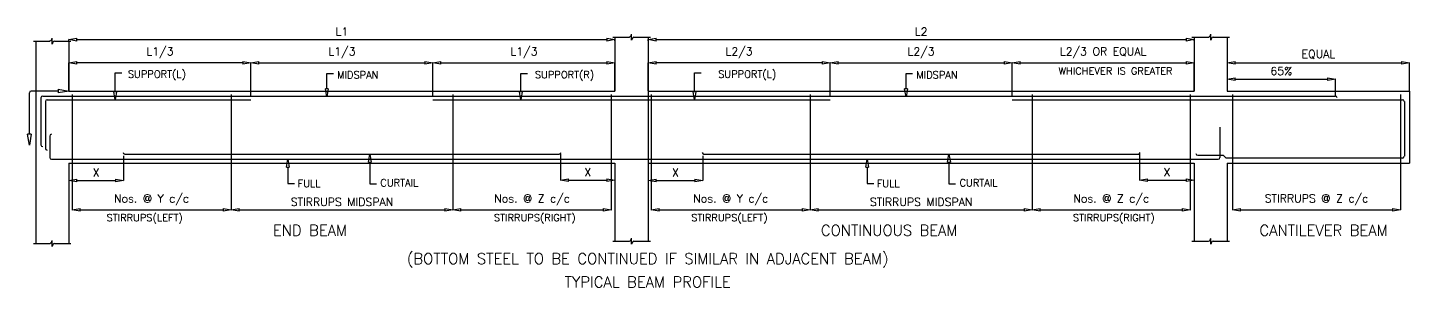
# Model space of a CAD drawing. Header units: millimetres. Extents: x 331487 to 517269, y 198509 to 399936.
# Drawn here: x 374005 to 391268, y 324232 to 327476 of the extents above; entities that cross this region are included whole.
import ezdxf
from ezdxf.enums import TextEntityAlignment as Align

# ---------------------------------------------------------------- set-up
doc = ezdxf.new("R2010")
doc.units = ezdxf.units.MM
doc.header["$MEASUREMENT"] = 0
doc.layers.add('STEEL', color=6, linetype='Continuous')
doc.layers.add('TEXT', color=7, linetype='Continuous')
doc.styles.add('ROMANS', font='romans.shx')
doc.styles.add('ROMANT', font='ROMANT.shx')

# ---------------------------------------------------------------- blocks, each defined once
blk = doc.blocks.new('_ClosedBlank')
at = {"color": 0, "linetype": 'ByBlock', "lineweight": -2}
for p, q in [((-1, 0.17), (0, 0)), ((-1, 0.17), (-1, -0.17)), ((0, 0), (-1, -0.17))]:
    blk.add_line(p, q, dxfattribs=at)

msp = doc.modelspace()

# ---------------------------------------------------------------- linework, layer by layer
for p, q in [((374076, 327309), (374283, 327309)), ((374311, 327270), (374311, 327344)), ((374340, 327309), (374546, 327309)), ((381316, 327359), (381523, 327359)), ((381551, 327319), (381551, 327394)), ((381580, 327359), (381786, 327359)), ((388552, 327359), (388759, 327359)), ((388787, 327319), (388787, 327394)), ((388816, 327359), (389022, 327359)), ((374076, 324781), (374283, 324781)), ((374311, 324742), (374311, 324816)), ((374340, 324781), (374546, 324781)), ((381316, 324810), (381523, 324810)), ((381551, 324770), (381551, 324844)), ((381580, 324810), (381786, 324810)), ((388552, 324810), (388759, 324810)), ((388787, 324770), (388787, 324844)), ((388816, 324810), (389022, 324810))]:
    msp.add_line(p, q)
at = {"linetype": 'Continuous'}
for p, q in [((374107, 327309), (374107, 324781)), ((374521, 327309), (374521, 326684)), ((381343, 327359), (381343, 326684)), ((381757, 327359), (381757, 324810)), ((388579, 327359), (388579, 326684)), ((388993, 327359), (388993, 326684)), ((374521, 326684), (381343, 326684)), ((374560, 326642), (374560, 325847)), ((376546, 326642), (376546, 325847)), ((379318, 326642), (379318, 325849)), ((381295, 326642), (381295, 325849)), ((381757, 326684), (388579, 326684)), ((381796, 326642), (381796, 325847)), ((383782, 326642), (383782, 325847)), ((386554, 326642), (386554, 325849)), ((388531, 326642), (388531, 325849)), ((388993, 326684), (391268, 326684)), ((389056, 326642), (389056, 325849)), ((391158, 326642), (391158, 325849)), ((391268, 326684), (391268, 325784)), ((374521, 325784), (381343, 325784)), ((374521, 325784), (374521, 324781)), ((381343, 325784), (381343, 324810)), ((381757, 325784), (388579, 325784)), ((388579, 325784), (388579, 324810)), ((388993, 325784), (391268, 325784)), ((388993, 325784), (388993, 324810))]:
    msp.add_line(p, q, dxfattribs=at)
at = {"color": 0, "linetype": 'ByBlock', "lineweight": -2}
for p, q in [((374386, 326706), (374521, 326684)), ((374386, 326706), (374386, 326661)), ((374521, 326684), (374386, 326661)), ((374027, 326009), (374005, 326144)), ((374050, 326144), (374005, 326144)), ((374050, 326144), (374027, 326009))]:
    msp.add_line(p, q, dxfattribs=at)
for centre, radius, start, end in [((374270, 327349), 41.7, 288.9629, 353.6021), ((374356, 327267), 44.7, 110.7697, 177.0637), ((381509, 327398), 41.7, 288.9629, 353.6021), ((381596, 327317), 44.7, 110.7697, 177.0637), ((388745, 327398), 41.7, 288.9629, 353.6021), ((388832, 327317), 44.7, 110.7697, 177.0637), ((374270, 324821), 41.7, 288.9629, 353.6021), ((374356, 324739), 44.7, 110.7697, 177.0637), ((381509, 324849), 41.7, 288.9629, 353.6021), ((381596, 324768), 44.7, 110.7697, 177.0637), ((388745, 324849), 41.7, 288.9629, 353.6021), ((388832, 324768), 44.7, 110.7697, 177.0637)]:
    msp.add_arc(centre, radius, start, end)
at = {"layer": 'STEEL', "color": 4, "linetype": 'Continuous'}
for p, q in [((374521, 327310), (374521, 327327)), ((374621, 327326), (381243, 327326)), ((381343, 327310), (381343, 327327)), ((381757, 327310), (381757, 327327)), ((381857, 327326), (388479, 327326)), ((388579, 327310), (388579, 327327)), ((374521, 326685), (374521, 327038)), ((376695, 327037), (374621, 327037)), ((376795, 326623), (376795, 327038)), ((376795, 326624), (376795, 327037)), ((376895, 327036), (378969, 327036)), ((379069, 326623), (379069, 327037)), ((379069, 326622), (379069, 327037)), ((379169, 327036), (381243, 327036)), ((381343, 326685), (381343, 327037)), ((381757, 326685), (381757, 327038)), ((383931, 327037), (381857, 327037)), ((384031, 326623), (384031, 327038)), ((384031, 326624), (384031, 327037)), ((384131, 327036), (386205, 327036)), ((386305, 326623), (386305, 327037)), ((386305, 326622), (386305, 327037)), ((386405, 327036), (388479, 327036)), ((388579, 326685), (388579, 327037)), ((388993, 327036), (388993, 327036)), ((389093, 327037), (391168, 327037)), ((391268, 326685), (391268, 327038)), ((374027, 326144), (374027, 326661)), ((374386, 326684), (374050, 326684)), ((374521, 325756), (374521, 325565)), ((374560, 325846), (374560, 325198)), ((375203, 325875), (375203, 325565)), ((376546, 325846), (376546, 325198)), ((376546, 325846), (376546, 325198)), ((379318, 325846), (379318, 325198)), ((379318, 325845), (379318, 325198)), ((380662, 325901), (380662, 325569)), ((381295, 325845), (381295, 325198)), ((381343, 325783), (381343, 325569)), ((381757, 325756), (381757, 325565)), ((381796, 325846), (381796, 325198)), ((382439, 325875), (382439, 325565)), ((383782, 325846), (383782, 325198)), ((383782, 325846), (383782, 325198)), ((386554, 325846), (386554, 325198)), ((386554, 325845), (386554, 325198)), ((387898, 325901), (387898, 325569)), ((388531, 325845), (388531, 325198)), ((388579, 325783), (388579, 325569)), ((389056, 325848), (389056, 325199)), ((391158, 325848), (391158, 325199)), ((374621, 325566), (375103, 325566)), ((380762, 325570), (381243, 325570)), ((381857, 325566), (382339, 325566)), ((387998, 325570), (388479, 325570)), ((374660, 325199), (376446, 325199)), ((376646, 325199), (379218, 325199)), ((379418, 325199), (381195, 325199)), ((381896, 325199), (383682, 325199)), ((383882, 325199), (386454, 325199)), ((386654, 325199), (388431, 325199)), ((389156, 325200), (391058, 325200))]:
    msp.add_line(p, q, dxfattribs=at)
at = {"layer": 'STEEL', "linetype": 'Continuous'}
for p, q in [((374193, 326621), (386305, 326621)), ((386305, 326621), (390343, 326621)), ((374170, 326598), (374170, 326013)), ((374226, 326553), (374226, 325968)), ((374249, 326576), (376795, 326576)), ((379069, 326576), (384031, 326576)), ((386304, 326576), (391182, 326576)), ((391205, 326553), (391205, 325869)), ((374281, 326121), (374281, 325855)), ((388900, 326232), (388900, 325855)), ((374304, 325832), (381642, 325832)), ((375219, 325895), (380646, 325895)), ((381492, 325832), (388878, 325832)), ((382455, 325895), (387882, 325895)), ((388623, 325882), (388941, 325882)), ((388941, 325882), (388977, 325847)), ((391182, 325847), (388977, 325847))]:
    msp.add_line(p, q, dxfattribs=at)
at = {"layer": 'STEEL', "color": 4, "linetype": 'Continuous'}
for points in [[(375100, 326675), (375100, 326912), (375182, 326912)], [(377743, 326711), (377743, 326905), (377825, 326905)], [(380166, 326676), (380166, 326905), (380248, 326905)], [(382336, 326674), (382336, 326912), (382418, 326912)], [(384979, 326711), (384979, 326905), (385061, 326905)], [(378280, 325796), (378280, 325527), (378362, 325527)], [(385516, 325796), (385516, 325527), (385598, 325527)], [(377257, 325733), (377257, 325530), (377339, 325530)], [(384493, 325733), (384493, 325530), (384575, 325530)]]:
    msp.add_lwpolyline(points, dxfattribs=at)
msp.add_arc((374050, 326661), 22.5, 90, 180, dxfattribs=at)
at = {"layer": 'STEEL', "linetype": 'Continuous'}
for centre, start, end in [((374193, 326598), 90, 180), ((390343, 326598), 0, 90), ((374249, 326553), 90, 180), ((391182, 326553), 0, 90), ((374304, 326121), 90, 180), ((374193, 326013), 180, 270), ((374249, 325968), 180, 270), ((374304, 325855), 180, 270), ((375219, 325918), 180, 270), ((380646, 325918), 270, 0), ((382455, 325918), 180, 270), ((387882, 325918), 270, 0), ((388623, 325904), 180, 270), ((388878, 325855), 270, 0), ((391182, 325869), 270, 0)]:
    msp.add_arc(centre, 22.5, start, end, dxfattribs=at)
at = {"layer": 'TEXT', "color": 4, "linetype": 'Continuous'}
for p, q in [((388993, 326907), (388993, 326833)), ((389093, 326834), (390243, 326834)), ((390343, 326622), (390343, 326835))]:
    msp.add_line(p, q, dxfattribs=at)

# ---------------------------------------------------------------- block references
at = {"layer": 'STEEL', "color": 4, "linetype": 'Continuous', "xscale": 100, "yscale": 100, "zscale": 100}
for p, rotation in [((374521, 327326), 180), ((381757, 327326), 180), ((374521, 327037), 180), ((376795, 327036), 180), ((379069, 327036), 180), ((381757, 327037), 180), ((384031, 327036), 180), ((386305, 327036), 180), ((388993, 327037), 180), ((375100, 326575), 270), ((377743, 326611), 270), ((380166, 326576), 270), ((382336, 326574), 270), ((384979, 326611), 270), ((377257, 325833), 90), ((378280, 325896), 90), ((384493, 325833), 90), ((385516, 325896), 90), ((374521, 325566), 180), ((380662, 325570), 180), ((381757, 325566), 180), ((387898, 325570), 180), ((374560, 325199), 180), ((376546, 325199), 180), ((379318, 325199), 180), ((381796, 325199), 180), ((383782, 325199), 180), ((386554, 325199), 180), ((389056, 325200), 180)]:
    msp.add_blockref('_ClosedBlank', p, dxfattribs=dict(at, rotation=rotation))
for p in [(381343, 327326), (388579, 327326), (376795, 327037), (379069, 327036), (381343, 327036), (384031, 327037), (386305, 327036), (388579, 327036), (391268, 327037), (375203, 325566), (381343, 325570), (382439, 325566), (388579, 325570), (376546, 325199), (379318, 325199), (381295, 325199), (383782, 325199), (386554, 325199), (388531, 325199), (391158, 325200)]:
    msp.add_blockref('_ClosedBlank', p, dxfattribs=at)
at = {"layer": 'TEXT', "color": 4, "linetype": 'Continuous', "xscale": 100, "yscale": 100, "zscale": 100, "rotation": 180}
msp.add_blockref('_ClosedBlank', (388993, 326834), dxfattribs=at)
at = {"layer": 'TEXT', "color": 4, "linetype": 'Continuous', "xscale": 100, "yscale": 100, "zscale": 100}
msp.add_blockref('_ClosedBlank', (390343, 326834), dxfattribs=at)

# ---------------------------------------------------------------- texts
at = {"style": 'ROMANS'}
for s, p in [('WHICHEVER IS GREATER', (387597, 326935)), ('SUPPORT(L)', (375620, 326889)), ('MIDSPAN', (378130, 326886)), ('SUPPORT(R)', (380713, 326882)), ('SUPPORT(L)', (382995, 326889)), ('MIDSPAN', (385366, 326886)), ('CURTAIL', (378649, 325538)), ('CURTAIL', (385885, 325538)), ('FULL', (377521, 325529)), ('FULL', (384757, 325529)), ('STIRRUPS(LEFT)', (375467, 325096)), ('STIRRUPS(RIGHT)', (380342, 325096)), ('STIRRUPS(LEFT)', (382773, 325096)), ('STIRRUPS(RIGHT)', (387576, 325096))]:
    msp.add_text(s, height=90, dxfattribs=at).set_placement(p, align=Align.MIDDLE)
at = {"layer": 'STEEL', "color": 1, "linetype": 'Continuous', "char_height": 100, "attachment_point": 5, "style": 'ROMANS'}
for s, insert in [('\\A1;L1', (377932, 327426)), ('\\A1;L2', (385168, 327426)), ('\\A1;L1/3', (375658, 327163)), ('\\A1;L1/3', (377932, 327162)), ('\\A1;L1/3', (380206, 327162)), ('\\A1;L2/3', (382894, 327163)), ('\\A1;L2/3', (385168, 327162)), ('\\A1;L2/3 OR EQUAL', (387442, 327162)), ('\\A1;EQUAL', (390131, 327142)), ('\\A1;X', (374862, 325666)), ('\\A1;X', (381003, 325670)), ('\\A1;X', (382098, 325666)), ('\\A1;X', (388239, 325670)), ('\\A1;Nos. @ Y c/c', (375553, 325325)), ('\\A1;Nos. @ Z c/c', (380307, 325325)), ('\\A1;Nos. @ Y c/c', (382789, 325325)), ('\\A1;Nos. @ Z c/c', (387543, 325325)), ('\\A1;STIRRUPS @ Z c/c', (390107, 325326)), ('\\A1;STIRRUPS MIDSPAN', (377932, 325299)), ('\\A1;STIRRUPS MIDSPAN', (385168, 325299))]:
    msp.add_mtext(s, dxfattribs=dict(at, insert=insert))
at = {"layer": 'TEXT', "color": 3, "style": 'ROMANT'}
for s, p in [('END BEAM', (377533, 324944)), ('CONTINUOUS BEAM', (384769, 324944)), ('CANTILEVER BEAM', (390196, 324944)), ('(BOTTOM STEEL TO BE CONTINUED IF SIMILAR IN ADJACENT BEAM)', (381752, 324581)), ('TYPICAL BEAM PROFILE', (381752, 324299))]:
    msp.add_text(s, height=135, dxfattribs=at).set_placement(p, align=Align.MIDDLE)
at = {"layer": 'TEXT', "color": 1, "linetype": 'Continuous', "insert": (389668, 326934), "char_height": 100, "attachment_point": 5, "style": 'ROMANS'}
msp.add_mtext('\\A1;65%', dxfattribs=at)

doc.saveas('drawing.dxf')
